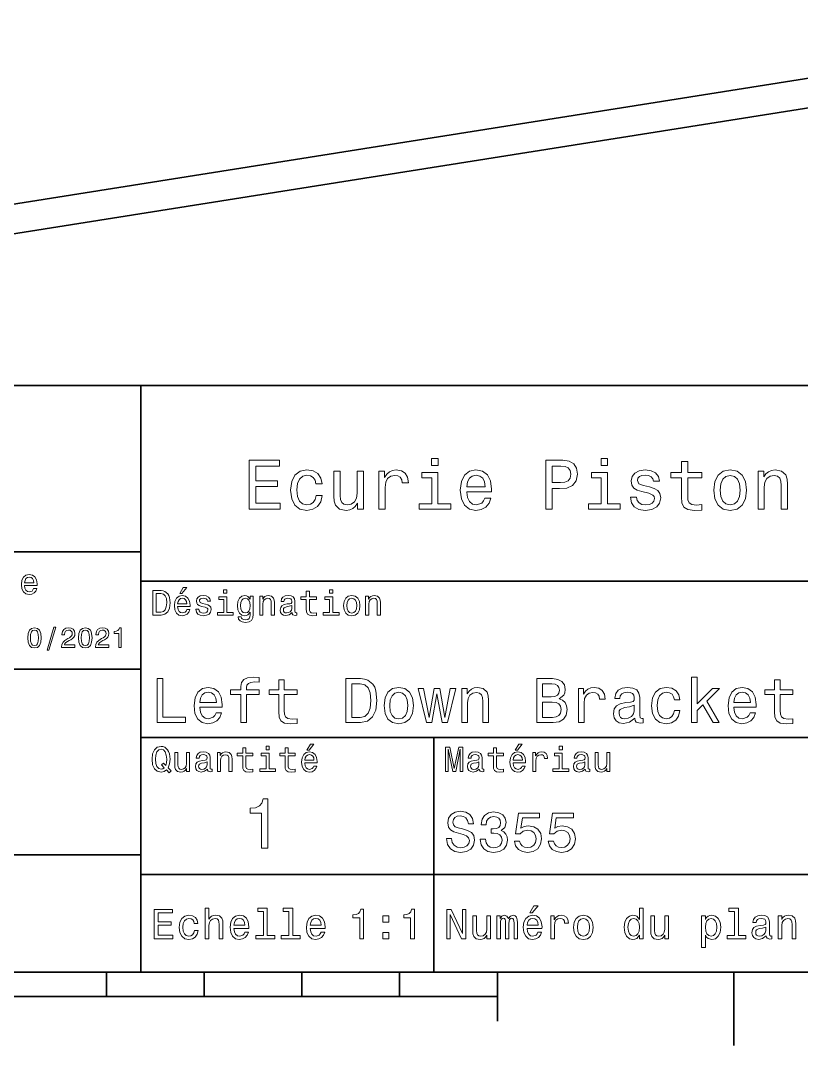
# Model space of a CAD drawing. Extents: x 0 to 297, y 0 to 210.
# Drawn here: x 149.7 to 229.6, y 2.5 to 107.4 of the extents above; entities that cross this region are included whole.
import ezdxf

# ---------------------------------------------------------------- set-up
doc = ezdxf.new("R2010")
doc.units = 0

msp = doc.modelspace()

# ---------------------------------------------------------------- linework, layer by layer
at = {"color": 7, "lineweight": 35}
for p, q in [((267.506226, 107.355064), (137.491104, 86.762688)), ((267.975525, 104.391998), (137.960403, 83.799622)), ((97, 70), (287, 70)), ((162, 10), (162, 70)), ((97, 53), (162, 53)), ((162, 50), (287, 50)), ((97, 41), (162, 41)), ((162, 34), (287, 34)), ((97, 22), (162, 22)), ((162, 20), (287, 20)), ((10, 10), (287, 10)), ((97, 10), (287, 10)), ((98.5, 7.5), (198.5, 7.5))]:
    msp.add_line(p, q, dxfattribs=at)
at = {"color": 7, "lineweight": 35, "ltscale": 0.35}
msp.add_line((192, 20), (192, 34), dxfattribs=at)
at = {"color": 7, "lineweight": 35, "ltscale": 0.25}
msp.add_line((192, 10), (192, 20), dxfattribs=at)
at = {"color": 7, "lineweight": 35, "ltscale": 0.0625}
for p, q in [((158.5, 10), (158.5, 7.5)), ((168.5, 10), (168.5, 7.5)), ((178.5, 10), (178.5, 7.5)), ((188.5, 10), (188.5, 7.5))]:
    msp.add_line(p, q, dxfattribs=at)
at = {"color": 7, "lineweight": 35, "ltscale": 0.125}
msp.add_line((198.5, 10), (198.5, 5), dxfattribs=at)
at = {"color": 7, "lineweight": 35, "ltscale": 0.1875}
msp.add_line((222.699997, 10), (222.699997, 2.5), dxfattribs=at)
at = {"color": 7, "lineweight": 13}
for points in [[(173.109512, 57.381123), (176.279541, 57.381123), (176.279541, 57.986309), (173.772339, 57.986309), (173.772339, 59.679394), (176.005768, 59.679394), (176.005768, 60.277374), (173.772339, 60.277374), (173.772339, 61.775936), (176.221893, 61.775936), (176.221893, 62.381123), (173.109512, 62.381123)], [(192.439484, 62.554031), (191.769455, 62.554031), (191.769455, 61.833572), (192.439484, 61.833572)], [(203.462524, 57.381123), (204.125351, 57.381123), (204.125351, 59.492073), (204.860229, 59.492073), (205.602295, 59.528095), (206.193085, 59.780258), (206.574921, 60.270172), (206.704605, 60.940201), (206.603745, 61.559795), (206.315552, 62.013687), (205.840057, 62.287464), (205.191635, 62.381123), (203.462524, 62.381123)], [(209.788177, 62.554031), (209.118149, 62.554031), (209.118149, 61.833572), (209.788177, 61.833572)], [(217.353027, 60.579971), (217.353027, 58.64193), (217.396255, 58.015129), (217.597992, 57.582851), (218.001434, 57.330688), (218.685883, 57.244236), (219.43515, 57.280258), (219.43515, 57.827808), (218.887604, 57.78458), (218.390488, 57.842216), (218.123917, 58.022331), (218.008652, 58.324928), (217.98703, 58.75), (217.98703, 60.579971), (219.43515, 60.579971), (219.43515, 61.120316), (217.98703, 61.120316), (217.98703, 62.251438), (217.353027, 62.251438), (217.353027, 61.120316), (216.257935, 61.120316), (216.257935, 60.579971)], [(179.932281, 59.967579), (180.559082, 59.967579), (180.429398, 60.543945), (180.119598, 60.997837), (179.636887, 61.278816), (179.010086, 61.386887), (178.318436, 61.242794), (177.792511, 60.839336), (177.46109, 60.183716), (177.345825, 59.304752), (177.453888, 58.432995), (177.778091, 57.78458), (178.289627, 57.381123), (178.988464, 57.244236), (179.608063, 57.352303), (180.090775, 57.6549), (180.42218, 58.130402), (180.566284, 58.764408), (179.96109, 58.764408), (179.853027, 58.36095), (179.651291, 58.058357), (179.363113, 57.871037), (179.010086, 57.8134), (178.570602, 57.907059), (178.253601, 58.195244), (178.059082, 58.663544), (177.994232, 59.326366), (178.059082, 59.974781), (178.260803, 60.443081), (178.585007, 60.731266), (179.010086, 60.83213), (179.38472, 60.767288), (179.66571, 60.601585), (179.853027, 60.327808)], [(184.788177, 61.25), (184.154175, 61.25), (184.154175, 59.016571), (184.082123, 58.497837), (183.873199, 58.123196), (183.548996, 57.892651), (183.123917, 57.820602), (182.785294, 57.878242), (182.569168, 58.051151), (182.446686, 58.346542), (182.417862, 58.764408), (182.417862, 61.25), (181.783859, 61.25), (181.783859, 58.706772), (181.805481, 58.195244), (181.942368, 57.770172), (182.360229, 57.381123), (183.030258, 57.244236), (183.390488, 57.294666), (183.700287, 57.424351), (183.966858, 57.647694), (184.182999, 57.971901), (184.182999, 57.381123), (184.788177, 57.381123)], [(186.380402, 57.381123), (187.014404, 57.381123), (187.014404, 59.592937), (187.079254, 60.12608), (187.273773, 60.507923), (187.590775, 60.738472), (188.015854, 60.817722), (188.332855, 60.767288), (188.570602, 60.623199), (188.714691, 60.378242), (188.765121, 60.046829), (189.406342, 60.046829), (189.319885, 60.630402), (189.082123, 61.048271), (188.685883, 61.30043), (188.145538, 61.386887), (187.778091, 61.32925), (187.46109, 61.185158), (187.180115, 60.940201), (186.956772, 60.608788), (186.956772, 61.25), (186.380402, 61.25)], [(192.417862, 57.914265), (192.417862, 61.120316), (190.789627, 61.120316), (190.789627, 60.579971), (191.783859, 60.579971), (191.783859, 57.914265), (190.48703, 57.914265), (190.48703, 57.381123), (193.729111, 57.381123), (193.729111, 57.914265)], [(195.37175, 59.131844), (197.907776, 59.131844), (197.914978, 59.427231), (197.799713, 60.255764), (197.482712, 60.875359), (196.978378, 61.25), (196.30835, 61.386887), (195.65274, 61.242794), (195.148407, 60.839336), (194.824203, 60.183716), (194.708923, 59.319164), (194.817001, 58.432995), (195.141205, 57.78458), (195.638321, 57.381123), (196.286743, 57.244236), (196.848694, 57.337894), (197.309799, 57.582851), (197.648407, 57.971901), (197.842941, 58.490631), (197.216141, 58.490631), (197.086456, 58.20245), (196.899139, 57.986309), (196.365997, 57.8134), (195.955322, 57.892651), (195.645538, 58.14481), (195.443802, 58.555473), (195.37175, 59.110229)], [(195.37175, 59.664986), (195.451004, 60.162102), (195.645538, 60.529537), (195.940918, 60.75288), (196.329971, 60.83213), (196.711807, 60.75288), (197.007202, 60.529537), (197.187317, 60.162102), (197.252167, 59.664986)], [(205.01152, 61.76873), (205.443802, 61.725502), (205.760803, 61.588615), (205.94812, 61.336452), (206.01297, 60.940201), (205.940918, 60.522331), (205.746399, 60.270172), (205.414978, 60.140488), (204.96109, 60.104465), (204.125351, 60.104465), (204.125351, 61.76873)], [(209.766571, 57.914265), (209.766571, 61.120316), (208.138321, 61.120316), (208.138321, 60.579971), (209.132568, 60.579971), (209.132568, 57.914265), (207.835724, 57.914265), (207.835724, 57.381123), (211.077805, 57.381123), (211.077805, 57.914265)], [(214.060516, 59.636166), (213.44812, 59.780258), (212.994232, 59.945965), (212.842941, 60.28458), (212.886169, 60.522331), (213.03746, 60.695244), (213.282425, 60.803314), (213.635437, 60.846542), (213.97406, 60.803314), (214.240631, 60.67363), (214.413544, 60.479107), (214.485596, 60.219738), (215.105194, 60.219738), (215.105194, 60.23415), (214.997116, 60.70245), (214.701721, 61.069885), (214.240631, 61.30043), (213.635437, 61.386887), (213.023056, 61.30043), (212.57637, 61.062679), (212.29538, 60.709652), (212.208939, 60.262966), (212.273773, 59.830688), (212.475494, 59.528095), (212.806915, 59.311958), (213.289627, 59.16066), (213.995682, 58.987751), (214.427948, 58.807636), (214.543228, 58.663544), (214.586456, 58.447407), (214.521606, 58.180836), (214.348694, 57.979107), (214.067719, 57.849422), (213.693085, 57.806194), (213.296829, 57.849422), (213.008636, 58.000721), (212.814117, 58.245674), (212.734863, 58.584293), (212.122482, 58.584293), (212.223343, 58.007923), (212.518738, 57.590057), (212.98703, 57.337894), (213.635437, 57.244236), (214.312683, 57.337894), (214.809799, 57.590057), (215.112396, 57.993515), (215.220459, 58.519451), (215.141205, 58.973343), (214.917862, 59.283138), (214.55043, 59.484871)], [(220.65274, 59.311958), (220.768005, 58.432995), (221.099426, 57.78458), (221.625366, 57.381123), (222.331421, 57.244236), (223.030258, 57.381123), (223.556198, 57.777374), (223.887604, 58.425793), (224.010086, 59.311958), (223.887604, 60.190922), (223.556198, 60.846542), (223.030258, 61.242794), (222.331421, 61.386887), (221.625366, 61.242794), (221.099426, 60.839336), (220.768005, 60.190922)], [(221.301147, 59.319164), (221.365997, 59.967579), (221.567719, 60.435879), (221.891937, 60.72406), (222.331421, 60.824928), (222.763687, 60.72406), (223.087891, 60.443081), (223.289627, 59.967579), (223.361679, 59.319164), (223.289627, 58.663544), (223.087891, 58.188038), (222.763687, 57.899853), (222.331421, 57.806194), (221.891937, 57.899853), (221.567719, 58.188038), (221.365997, 58.663544)], [(225.177246, 57.381123), (225.811249, 57.381123), (225.811249, 59.614552), (225.876083, 60.12608), (226.085022, 60.500717), (226.409225, 60.731266), (226.841507, 60.817722), (227.187317, 60.745674), (227.403458, 60.551151), (227.511536, 60.226944), (227.547546, 59.794666), (227.547546, 57.381123), (228.181564, 57.381123), (228.181564, 59.924351), (228.15274, 60.435879), (228.023056, 60.86095), (227.597992, 61.25), (226.935165, 61.386887), (226.567719, 61.336452), (226.257935, 61.199566), (225.991364, 60.969017), (225.782425, 60.659222), (225.782425, 61.25), (225.177246, 61.25)], [(150.121765, 49.565922), (151.389771, 49.565922), (151.393372, 49.713619), (151.335739, 50.127884), (151.177231, 50.437683), (150.925079, 50.625), (150.590057, 50.693443), (150.262253, 50.621399), (150.010086, 50.41967), (149.847977, 50.091862), (149.790344, 49.659584), (149.844376, 49.216499), (150.006485, 48.892292), (150.255051, 48.690563), (150.579254, 48.62212), (150.860229, 48.668949), (151.090775, 48.791428), (151.260086, 48.98595), (151.357346, 49.245319), (151.043945, 49.245319), (150.979111, 49.101227), (150.885452, 48.993156), (150.618881, 48.9067), (150.413544, 48.946327), (150.258652, 49.072407), (150.157776, 49.27774), (150.121765, 49.555115)], [(150.121765, 49.832493), (150.161377, 50.081055), (150.258652, 50.264771), (150.406342, 50.376442), (150.600861, 50.416069), (150.791794, 50.376442), (150.939484, 50.264771), (151.029541, 50.081055), (151.061966, 49.832493)], [(166.004318, 48.728386), (166.216858, 48.728386), (166.717575, 49.340778), (166.364548, 49.340778)], [(164.080688, 49.030979), (163.248566, 49.030979), (163.248566, 46.530979), (164.080688, 46.530979), (164.473343, 46.610229), (164.765137, 46.851585), (164.945251, 47.244236), (165.010086, 47.780979), (164.952454, 48.328529), (164.880402, 48.544666), (164.779541, 48.717579), (164.487747, 48.951729), (164.296829, 49.009365)], [(164.055481, 48.731987), (164.329254, 48.677952), (164.516571, 48.512245), (164.628235, 48.216858), (164.664261, 47.780979), (164.624634, 47.359509), (164.51297, 47.064121), (164.322052, 46.887608), (164.055481, 46.829971), (163.583572, 46.829971), (163.583572, 48.731987)], [(165.784576, 47.406338), (167.052597, 47.406338), (167.056198, 47.554035), (166.998566, 47.9683), (166.840057, 48.278099), (166.587891, 48.465416), (166.252884, 48.533859), (165.925079, 48.461815), (165.672913, 48.260086), (165.510803, 47.932278), (165.453171, 47.5), (165.507202, 47.056915), (165.669312, 46.732708), (165.917862, 46.530979), (166.242081, 46.462536), (166.523056, 46.509365), (166.753601, 46.631844), (166.922913, 46.826366), (167.020172, 47.085735), (166.706772, 47.085735), (166.641937, 46.941643), (166.548264, 46.833572), (166.281708, 46.747116), (166.07637, 46.786743), (165.921463, 46.912823), (165.820602, 47.118156), (165.784576, 47.395531)], [(165.784576, 47.672909), (165.824203, 47.921471), (165.921463, 48.105186), (166.069168, 48.216858), (166.263687, 48.256485), (166.454605, 48.216858), (166.60231, 48.105186), (166.692368, 47.921471), (166.724777, 47.672909)], [(168.623199, 47.658501), (168.317001, 47.730545), (168.090057, 47.8134), (168.014404, 47.982708), (168.036026, 48.101585), (168.111664, 48.188038), (168.234146, 48.242073), (168.41066, 48.263687), (168.579971, 48.242073), (168.713257, 48.177231), (168.799713, 48.079971), (168.835739, 47.950287), (169.145538, 47.950287), (169.145538, 47.957493), (169.091492, 48.191643), (168.943802, 48.375359), (168.713257, 48.490635), (168.41066, 48.533859), (168.104462, 48.490635), (167.881119, 48.371758), (167.740631, 48.195244), (167.697403, 47.971901), (167.729828, 47.755764), (167.830688, 47.604465), (167.996399, 47.496399), (168.237747, 47.42075), (168.590775, 47.334293), (168.806915, 47.244236), (168.864548, 47.172188), (168.886169, 47.064121), (168.853745, 46.930836), (168.767288, 46.829971), (168.626801, 46.765129), (168.439484, 46.743515), (168.241348, 46.765129), (168.09726, 46.840778), (168, 46.963257), (167.960373, 47.132565), (167.654175, 47.132565), (167.704605, 46.844379), (167.85231, 46.635445), (168.086456, 46.509365), (168.41066, 46.462536), (168.749283, 46.509365), (168.997833, 46.635445), (169.149139, 46.837173), (169.203171, 47.100143), (169.163544, 47.327087), (169.05188, 47.481987), (168.868149, 47.582851)], [(170.8134, 46.79755), (170.8134, 48.400574), (169.999283, 48.400574), (169.999283, 48.130402), (170.496399, 48.130402), (170.496399, 46.79755), (169.847977, 46.79755), (169.847977, 46.530979), (171.469025, 46.530979), (171.469025, 46.79755)], [(170.824203, 49.117435), (170.489197, 49.117435), (170.489197, 48.757202), (170.824203, 48.757202)], [(173.518738, 46.617435), (173.518738, 48.465416), (173.216141, 48.465416), (173.216141, 48.152016), (172.967575, 48.4366), (172.816284, 48.508644), (172.646973, 48.533859), (172.340775, 48.461815), (172.103027, 48.260086), (171.94812, 47.935879), (171.894089, 47.5), (171.94812, 47.060516), (172.103027, 46.736309), (172.340775, 46.530979), (172.646973, 46.462536), (172.819885, 46.487751), (172.963974, 46.552593), (173.216141, 46.826366), (173.216141, 46.552593), (173.187317, 46.336456), (173.108063, 46.181557), (172.956772, 46.091499), (172.729828, 46.059078), (172.531708, 46.080692), (172.391205, 46.134727), (172.30835, 46.228386), (172.283142, 46.354465), (171.976944, 46.354465), (171.976944, 46.340057), (172.023773, 46.109509), (172.167862, 45.9366), (172.398407, 45.824928), (172.711823, 45.785301), (173.086456, 45.839336), (173.335022, 45.990635), (173.47551, 46.253601)], [(172.221909, 47.5), (172.254318, 47.820606), (172.351593, 48.058357), (172.502884, 48.198845), (172.704605, 48.249279), (172.917145, 48.198845), (173.075653, 48.058357), (173.172913, 47.820606), (173.208939, 47.5), (173.172913, 47.172188), (173.075653, 46.938038), (172.917145, 46.793949), (172.704605, 46.747116), (172.502884, 46.793949), (172.351593, 46.938038), (172.254318, 47.175793)], [(174.181549, 46.530979), (174.498566, 46.530979), (174.498566, 47.647694), (174.530975, 47.903458), (174.635452, 48.090778), (174.797546, 48.206051), (175.013687, 48.249279), (175.1866, 48.213257), (175.294662, 48.115993), (175.348709, 47.953888), (175.366714, 47.737751), (175.366714, 46.530979), (175.683716, 46.530979), (175.683716, 47.802593), (175.669312, 48.058357), (175.604462, 48.270893), (175.391937, 48.465416), (175.060516, 48.533859), (174.876801, 48.508644), (174.721909, 48.440201), (174.588623, 48.324928), (174.484146, 48.170029), (174.484146, 48.465416), (174.181549, 48.465416)], [(177.499283, 46.783142), (177.499283, 46.772335), (177.517288, 46.649857), (177.57132, 46.5634), (177.798264, 46.494957), (177.974777, 46.523773), (177.974777, 46.76873), (177.899139, 46.757923), (177.798264, 46.804756), (177.780258, 46.948845), (177.780258, 47.950287), (177.73703, 48.206051), (177.610947, 48.386166), (177.391205, 48.494236), (177.081406, 48.533859), (176.778824, 48.490635), (176.555481, 48.368156), (176.414978, 48.177231), (176.368149, 47.925072), (176.368149, 47.903458), (176.65274, 47.903458), (176.677948, 48.054756), (176.757202, 48.162823), (176.886887, 48.227665), (177.070602, 48.25288), (177.247116, 48.234871), (177.373199, 48.180836), (177.448853, 48.087173), (177.47406, 47.957493), (177.459656, 47.806194), (177.402023, 47.730545), (177.257919, 47.694523), (176.987747, 47.665707), (176.677948, 47.600864), (176.458206, 47.485592), (176.328537, 47.305473), (176.28891, 47.038906), (176.324921, 46.801151), (176.4366, 46.624638), (176.616714, 46.512966), (176.86528, 46.473343), (177.200287, 46.548992)], [(178.943802, 48.130402), (178.943802, 47.161381), (178.965424, 46.84798), (179.066284, 46.631844), (179.268005, 46.505764), (179.610229, 46.462536), (179.984863, 46.480545), (179.984863, 46.754322), (179.71109, 46.732708), (179.46254, 46.761528), (179.329254, 46.851585), (179.271606, 47.00288), (179.260803, 47.215416), (179.260803, 48.130402), (179.984863, 48.130402), (179.984863, 48.400574), (179.260803, 48.400574), (179.260803, 48.966137), (178.943802, 48.966137), (178.943802, 48.400574), (178.396255, 48.400574), (178.396255, 48.130402)], [(181.656342, 46.79755), (181.656342, 48.400574), (180.842224, 48.400574), (180.842224, 48.130402), (181.33934, 48.130402), (181.33934, 46.79755), (180.690918, 46.79755), (180.690918, 46.530979), (182.311966, 46.530979), (182.311966, 46.79755)], [(181.667145, 49.117435), (181.332138, 49.117435), (181.332138, 48.757202), (181.667145, 48.757202)], [(182.762253, 47.496399), (182.819885, 47.056915), (182.985596, 46.732708), (183.248566, 46.530979), (183.601593, 46.462536), (183.951004, 46.530979), (184.213974, 46.729107), (184.379684, 47.053314), (184.440918, 47.496399), (184.379684, 47.935879), (184.213974, 48.263687), (183.951004, 48.461815), (183.601593, 48.533859), (183.248566, 48.461815), (182.985596, 48.260086), (182.819885, 47.935879)], [(183.086456, 47.5), (183.118881, 47.824207), (183.219742, 48.058357), (183.381851, 48.20245), (183.601593, 48.25288), (183.817719, 48.20245), (183.979828, 48.061958), (184.080688, 47.824207), (184.116714, 47.5), (184.080688, 47.172188), (183.979828, 46.934437), (183.817719, 46.790344), (183.601593, 46.743515), (183.381851, 46.790344), (183.219742, 46.934437), (183.118881, 47.172188)], [(185.024506, 46.530979), (185.341492, 46.530979), (185.341492, 47.647694), (185.373917, 47.903458), (185.478394, 48.090778), (185.640488, 48.206051), (185.856628, 48.249279), (186.029541, 48.213257), (186.137604, 48.115993), (186.19165, 47.953888), (186.209656, 47.737751), (186.209656, 46.530979), (186.526657, 46.530979), (186.526657, 47.802593), (186.512253, 48.058357), (186.447403, 48.270893), (186.234879, 48.465416), (185.903458, 48.533859), (185.719742, 48.508644), (185.56485, 48.440201), (185.431564, 48.324928), (185.327087, 48.170029), (185.327087, 48.465416), (185.024506, 48.465416)], [(177.463257, 47.208214), (177.420029, 47.020893), (177.304749, 46.876801), (177.131851, 46.783142), (176.919312, 46.750721), (176.782425, 46.76873), (176.68515, 46.826366), (176.623917, 46.927231), (176.605911, 47.067722), (176.620316, 47.193802), (176.677948, 47.283859), (176.908508, 47.384727), (177.200287, 47.427952), (177.463257, 47.514408)], [(150.438049, 44.201729), (150.481277, 43.749279), (150.616714, 43.426514), (150.832855, 43.230549), (151.132568, 43.167149), (151.429398, 43.230549), (151.645538, 43.426514), (151.778107, 43.749279), (151.824219, 44.201729), (151.778107, 44.651299), (151.723343, 44.829971), (151.645538, 44.976948), (151.429398, 45.172913), (151.132568, 45.239193), (150.832855, 45.172913), (150.616714, 44.974064), (150.481277, 44.651299)], [(152.417877, 42.956772), (152.616714, 42.956772), (153.314133, 45.279541), (153.112396, 45.279541)], [(153.899139, 43.224785), (155.273773, 43.224785), (155.273773, 43.472622), (154.187317, 43.472622), (154.247849, 43.60807), (154.351593, 43.720463), (154.671478, 43.925072), (154.841507, 44.011528), (155.031708, 44.135448), (155.167145, 44.279541), (155.244965, 44.44957), (155.273773, 44.642651), (155.224792, 44.884727), (155.08934, 45.074928), (154.881851, 45.195965), (154.613831, 45.239193), (154.337173, 45.190201), (154.126801, 45.054756), (153.991364, 44.838619), (153.945251, 44.553314), (153.945251, 44.51297), (154.207504, 44.51297), (154.207504, 44.536022), (154.233429, 44.731991), (154.311249, 44.876083), (154.435165, 44.9683), (154.599426, 45), (154.766571, 44.971184), (154.890488, 44.899136), (154.971191, 44.786743), (155, 44.645535), (154.979828, 44.51297), (154.925079, 44.400578), (154.832855, 44.302593), (154.706055, 44.216141), (154.536026, 44.12392), (154.253601, 43.945248), (154.054764, 43.755043), (153.9366, 43.524498), (153.899139, 43.233429)], [(155.642654, 44.201729), (155.685883, 43.749279), (155.821335, 43.426514), (156.037476, 43.230549), (156.337173, 43.167149), (156.634003, 43.230549), (156.850143, 43.426514), (156.982712, 43.749279), (157.028824, 44.201729), (156.982712, 44.651299), (156.927963, 44.829971), (156.850143, 44.976948), (156.634003, 45.172913), (156.337173, 45.239193), (156.037476, 45.172913), (155.821335, 44.974064), (155.685883, 44.651299)], [(157.368881, 43.224785), (158.743515, 43.224785), (158.743515, 43.472622), (157.657059, 43.472622), (157.71759, 43.60807), (157.821335, 43.720463), (158.14122, 43.925072), (158.311249, 44.011528), (158.50145, 44.135448), (158.636887, 44.279541), (158.714706, 44.44957), (158.743515, 44.642651), (158.694534, 44.884727), (158.559082, 45.074928), (158.351593, 45.195965), (158.083572, 45.239193), (157.806915, 45.190201), (157.596542, 45.054756), (157.461105, 44.838619), (157.414993, 44.553314), (157.414993, 44.51297), (157.677231, 44.51297), (157.677231, 44.536022), (157.703171, 44.731991), (157.780991, 44.876083), (157.904907, 44.9683), (158.069168, 45), (158.236313, 44.971184), (158.360229, 44.899136), (158.440918, 44.786743), (158.469742, 44.645535), (158.44957, 44.51297), (158.394821, 44.400578), (158.302597, 44.302593), (158.175797, 44.216141), (158.005768, 44.12392), (157.723343, 43.945248), (157.524506, 43.755043), (157.406342, 43.524498), (157.368881, 43.233429)], [(159.755051, 43.224785), (160.017288, 43.224785), (160.017288, 45.239193), (159.821335, 45.239193), (159.769455, 45.0634), (159.66571, 44.945248), (159.507202, 44.876083), (159.288193, 44.853027), (159.288193, 44.648415), (159.755051, 44.648415)], [(150.714706, 44.201729), (150.737762, 44.550434), (150.809799, 44.801155), (150.939484, 44.948128), (151.132568, 45), (151.322769, 44.948128), (151.452454, 44.801155), (151.524506, 44.550434), (151.547562, 44.201729), (151.524506, 43.850143), (151.452454, 43.599426), (151.322769, 43.45245), (151.132568, 43.403458), (150.939484, 43.45245), (150.809799, 43.599426), (150.737762, 43.850143)], [(155.919312, 44.201729), (155.942368, 44.550434), (156.01442, 44.801155), (156.144104, 44.948128), (156.337173, 45), (156.527374, 44.948128), (156.657059, 44.801155), (156.729111, 44.550434), (156.752167, 44.201729), (156.729111, 43.850143), (156.657059, 43.599426), (156.527374, 43.45245), (156.337173, 43.403458), (156.144104, 43.45245), (156.01442, 43.599426), (155.942368, 43.850143)], [(163.68013, 35.530258), (166.572052, 35.530258), (166.572052, 36.074928), (164.276672, 36.074928), (164.276672, 40.030258), (163.68013, 40.030258)], [(172.252167, 38.409222), (172.252167, 35.530258), (172.822769, 35.530258), (172.822769, 38.409222), (174.119598, 38.409222), (174.119598, 38.895531), (172.822769, 38.895531), (172.822769, 39.109509), (172.868164, 39.368874), (173.017303, 39.543945), (173.270187, 39.647694), (173.633301, 39.6866), (174.119598, 39.66066), (174.119598, 40.153458), (173.503616, 40.185879), (172.945969, 40.127522), (172.556931, 39.95245), (172.323502, 39.647694), (172.252167, 39.213257), (172.252167, 38.895531), (171.208221, 38.895531), (171.208221, 38.409222)], [(176.1297, 38.409222), (176.1297, 36.664986), (176.168594, 36.100864), (176.350159, 35.711815), (176.713272, 35.484871), (177.329254, 35.407059), (178.003616, 35.43948), (178.003616, 35.932274), (177.510818, 35.893372), (177.063416, 35.945244), (176.823502, 36.107349), (176.719757, 36.379681), (176.700302, 36.762245), (176.700302, 38.409222), (178.003616, 38.409222), (178.003616, 38.895531), (176.700302, 38.895531), (176.700302, 39.913544), (176.1297, 39.913544), (176.1297, 38.895531), (175.144104, 38.895531), (175.144104, 38.409222)], [(184.507217, 40.030258), (183.009369, 40.030258), (183.009369, 35.530258), (184.507217, 35.530258), (185.213989, 35.672909), (185.739197, 36.107349), (186.063416, 36.814121), (186.18013, 37.780258), (186.076385, 38.76585), (185.946701, 39.1549), (185.765137, 39.466137), (185.239929, 39.887608), (184.896271, 39.991352)], [(204.841507, 37.961815), (205.295395, 38.337894), (205.412109, 38.590778), (205.451019, 38.902016), (205.36673, 39.388329), (205.113846, 39.738472), (204.705338, 39.95245), (204.134735, 40.030258), (202.533142, 40.030258), (202.533142, 35.530258), (204.22551, 35.530258), (204.828537, 35.621037), (205.27594, 35.886887), (205.554764, 36.308357), (205.652023, 36.87896), (205.593658, 37.261528), (205.438049, 37.57925), (205.185165, 37.812679)], [(218.380402, 35.530258), (218.951019, 35.530258), (218.951019, 36.755764), (219.547546, 37.332851), (220.572052, 35.530258), (221.213989, 35.530258), (219.9366, 37.728386), (221.246399, 39.012245), (220.526657, 39.012245), (218.951019, 37.443081), (218.951019, 40.185879), (218.380402, 40.185879)], [(226.874649, 38.409222), (226.874649, 36.664986), (226.913544, 36.100864), (227.095108, 35.711815), (227.458221, 35.484871), (228.074219, 35.407059), (228.748566, 35.43948), (228.748566, 35.932274), (228.255768, 35.893372), (227.808365, 35.945244), (227.568451, 36.107349), (227.464691, 36.379681), (227.445251, 36.762245), (227.445251, 38.409222), (228.748566, 38.409222), (228.748566, 38.895531), (227.445251, 38.895531), (227.445251, 39.913544), (226.874649, 39.913544), (226.874649, 38.895531), (225.889053, 38.895531), (225.889053, 38.409222)], [(168.056931, 37.105907), (170.33934, 37.105907), (170.345825, 37.371758), (170.242081, 38.117435), (169.956787, 38.675072), (169.502884, 39.012245), (168.899872, 39.135445), (168.309814, 39.005764), (167.855911, 38.642651), (167.564133, 38.052593), (167.460388, 37.274494), (167.557648, 36.476944), (167.849426, 35.893372), (168.296844, 35.530258), (168.880417, 35.407059), (169.386169, 35.491352), (169.801163, 35.711815), (170.105911, 36.061958), (170.280991, 36.528816), (169.716873, 36.528816), (169.600159, 36.269451), (169.431564, 36.074928), (168.951736, 35.919308), (168.582138, 35.990631), (168.303329, 36.217579), (168.121765, 36.587173), (168.056931, 37.086452)], [(184.461823, 39.492073), (184.95462, 39.394814), (185.291794, 39.096542), (185.492798, 38.564842), (185.557648, 37.780258), (185.486328, 37.021614), (185.285309, 36.489914), (184.94165, 36.172188), (184.461823, 36.068443), (183.612396, 36.068443), (183.612396, 39.492073)], [(186.906342, 37.268009), (187.010101, 36.476944), (187.308365, 35.893372), (187.781708, 35.530258), (188.41716, 35.407059), (189.046112, 35.530258), (189.51947, 35.886887), (189.817734, 36.470459), (189.927963, 37.268009), (189.817734, 38.059078), (189.51947, 38.649136), (189.046112, 39.005764), (188.41716, 39.135445), (187.781708, 39.005764), (187.308365, 38.642651), (187.010101, 38.059078)], [(191.80188, 35.530258), (192.320618, 38.48703), (192.83934, 35.530258), (193.384018, 35.530258), (194.239929, 39.012245), (193.688766, 39.012245), (193.111679, 36.055473), (192.599426, 39.012245), (192.035309, 39.012245), (191.523071, 36.055473), (190.945969, 39.012245), (190.401306, 39.012245), (191.257217, 35.530258)], [(194.881851, 35.530258), (195.452454, 35.530258), (195.452454, 37.540344), (195.510818, 38.000721), (195.698853, 38.337894), (195.990646, 38.545387), (196.3797, 38.623199), (196.690933, 38.558357), (196.885452, 38.383286), (196.982712, 38.091499), (197.015137, 37.70245), (197.015137, 35.530258), (197.585739, 35.530258), (197.585739, 37.819164), (197.559814, 38.279537), (197.443085, 38.662102), (197.060532, 39.012245), (196.463989, 39.135445), (196.133301, 39.090057), (195.854477, 38.966858), (195.614563, 38.759365), (195.426514, 38.480545), (195.426514, 39.012245), (194.881851, 39.012245)], [(204.011536, 38.162823), (203.1297, 38.162823), (203.1297, 39.492073), (204.063416, 39.492073), (204.413544, 39.453171), (204.659943, 39.336452), (204.809082, 39.135445), (204.860962, 38.837173), (204.802597, 38.538902), (204.646973, 38.331409), (204.381134, 38.201729)], [(206.806198, 35.530258), (207.376801, 35.530258), (207.376801, 37.520893), (207.435165, 38.000721), (207.610229, 38.344379), (207.895538, 38.551872), (208.278107, 38.623199), (208.563416, 38.577808), (208.77739, 38.448124), (208.907074, 38.227665), (208.952454, 37.929394), (209.529541, 37.929394), (209.451736, 38.454609), (209.237762, 38.830692), (208.881134, 39.057636), (208.394821, 39.135445), (208.064133, 39.083572), (207.778824, 38.953888), (207.52594, 38.733429), (207.324936, 38.435158), (207.324936, 39.012245), (206.806198, 39.012245)], [(212.564133, 35.98415), (212.564133, 35.964695), (212.596542, 35.744236), (212.693817, 35.588615), (213.10231, 35.465416), (213.420044, 35.517288), (213.420044, 35.958214), (213.283875, 35.938759), (213.10231, 36.023052), (213.069885, 36.282421), (213.069885, 38.085014), (212.992081, 38.545387), (212.765137, 38.869595), (212.369598, 39.064121), (211.811966, 39.135445), (211.267303, 39.057636), (210.86528, 38.837173), (210.612396, 38.493515), (210.528107, 38.039623), (210.528107, 38.000721), (211.040344, 38.000721), (211.085739, 38.273052), (211.228394, 38.467579), (211.461823, 38.584293), (211.792511, 38.629681), (212.110229, 38.59726), (212.337189, 38.5), (212.473358, 38.331409), (212.518738, 38.09798), (212.492798, 37.825645), (212.389053, 37.68948), (212.129684, 37.624638), (211.643372, 37.572765), (211.085739, 37.456051), (210.690216, 37.248558), (210.456787, 36.924351), (210.385452, 36.444523), (210.450287, 36.016571), (210.651306, 35.698845), (210.97551, 35.497837), (211.422913, 35.426514), (212.02594, 35.562679)], [(216.61673, 37.858067), (217.180847, 37.858067), (217.064117, 38.376801), (216.785309, 38.785301), (216.350861, 39.038185), (215.786743, 39.135445), (215.164276, 39.005764), (214.690933, 38.642651), (214.392654, 38.052593), (214.28891, 37.261528), (214.386169, 36.476944), (214.677963, 35.893372), (215.138336, 35.530258), (215.767303, 35.407059), (216.324936, 35.504322), (216.759369, 35.776657), (217.057648, 36.204609), (217.187317, 36.775215), (216.642654, 36.775215), (216.545395, 36.412102), (216.363831, 36.139767), (216.104477, 35.97118), (215.786743, 35.919308), (215.39122, 36.003601), (215.105911, 36.262966), (214.930847, 36.684437), (214.872482, 37.280979), (214.930847, 37.864552), (215.112396, 38.286022), (215.404175, 38.545387), (215.786743, 38.636166), (216.123932, 38.577808), (216.376801, 38.428673), (216.545395, 38.182274)], [(222.705338, 37.105907), (224.987762, 37.105907), (224.994232, 37.371758), (224.890503, 38.117435), (224.605194, 38.675072), (224.151306, 39.012245), (223.548279, 39.135445), (222.958221, 39.005764), (222.504333, 38.642651), (222.21254, 38.052593), (222.108795, 37.274494), (222.206055, 36.476944), (222.497849, 35.893372), (222.945251, 35.530258), (223.528824, 35.407059), (224.034592, 35.491352), (224.44957, 35.711815), (224.754333, 36.061958), (224.929398, 36.528816), (224.36528, 36.528816), (224.248566, 36.269451), (224.079971, 36.074928), (223.600143, 35.919308), (223.23056, 35.990631), (222.951736, 36.217579), (222.770172, 36.587173), (222.705338, 37.086452)], [(168.056931, 37.585735), (168.12825, 38.033138), (168.303329, 38.363831), (168.569168, 38.564842), (168.919312, 38.636166), (169.26297, 38.564842), (169.528824, 38.363831), (169.690933, 38.033138), (169.749283, 37.585735)], [(187.489929, 37.274494), (187.548279, 37.858067), (187.729843, 38.279537), (188.021622, 38.538902), (188.41716, 38.629681), (188.806213, 38.538902), (189.097992, 38.286022), (189.279541, 37.858067), (189.344391, 37.274494), (189.279541, 36.684437), (189.097992, 36.256481), (188.806213, 35.997116), (188.41716, 35.912823), (188.021622, 35.997116), (187.729843, 36.256481), (187.548279, 36.684437)], [(222.705338, 37.585735), (222.776657, 38.033138), (222.951736, 38.363831), (223.21759, 38.564842), (223.567719, 38.636166), (223.911392, 38.564842), (224.177246, 38.363831), (224.33934, 38.033138), (224.397705, 37.585735)], [(204.15419, 36.068443), (203.1297, 36.068443), (203.1297, 37.618156), (204.095825, 37.618156), (204.504333, 37.572765), (204.796112, 37.4366), (204.971191, 37.203171), (205.029541, 36.865993), (204.971191, 36.509365), (204.809082, 36.262966), (204.536743, 36.113831)], [(212.499283, 36.749279), (212.421478, 36.412102), (212.213989, 36.152737), (211.90274, 35.98415), (211.520172, 35.925793), (211.273773, 35.958214), (211.098709, 36.061958), (210.98848, 36.243515), (210.956055, 36.496395), (210.981995, 36.723343), (211.085739, 36.885445), (211.500732, 37.067001), (212.02594, 37.14481), (212.499283, 37.30043)], [(164.642654, 30.685879), (164.916428, 30.401297), (165.107346, 30.592218), (164.811966, 30.894812), (164.963257, 31.305475), (165.010086, 31.780979), (164.941635, 32.339336), (164.862396, 32.56628), (164.757919, 32.753601), (164.46254, 33.009365), (164.282425, 33.074207), (164.08429, 33.099422), (163.702454, 33.009365), (163.41066, 32.757202), (163.223343, 32.342937), (163.158508, 31.780979), (163.223343, 31.219019), (163.407059, 30.804754), (163.698853, 30.54899), (164.08429, 30.462536), (164.39769, 30.520172)], [(164.41571, 30.916426), (164.260803, 30.801151), (164.08429, 30.765129), (163.850143, 30.829971), (163.666428, 31.024494), (163.543945, 31.341497), (163.504318, 31.780979), (163.543945, 32.216858), (163.662827, 32.537464), (163.846542, 32.731987), (164.08429, 32.80043), (164.318451, 32.731987), (164.502167, 32.533859), (164.621033, 32.213257), (164.664261, 31.780979), (164.631851, 31.40634), (164.5634, 31.150576), (164.329254, 31.395533), (164.13472, 31.211815)], [(168.824921, 30.78314), (168.824921, 30.772333), (168.842941, 30.649855), (168.896973, 30.5634), (169.123917, 30.494957), (169.30043, 30.523775), (169.30043, 30.768732), (169.224777, 30.757925), (169.123917, 30.804754), (169.105911, 30.948847), (169.105911, 31.950287), (169.062683, 32.206051), (168.9366, 32.386166), (168.716858, 32.494236), (168.407059, 32.533859), (168.104462, 32.490635), (167.881119, 32.368156), (167.740631, 32.177231), (167.693802, 31.925072), (167.693802, 31.903458), (167.978394, 31.903458), (168.003601, 32.054756), (168.082855, 32.162823), (168.21254, 32.227665), (168.396255, 32.25288), (168.572769, 32.234871), (168.698853, 32.180836), (168.77449, 32.087173), (168.799713, 31.957493), (168.785309, 31.806194), (168.727661, 31.730547), (168.583572, 31.694523), (168.3134, 31.665705), (168.003601, 31.600864), (167.783859, 31.48559), (167.654175, 31.305475), (167.614548, 31.038904), (167.650574, 30.801151), (167.762253, 30.62464), (167.942368, 30.512968), (168.190918, 30.473343), (168.52594, 30.54899)], [(169.844376, 30.530979), (170.161377, 30.530979), (170.161377, 31.647694), (170.193802, 31.903458), (170.298279, 32.090778), (170.460373, 32.206051), (170.676514, 32.249279), (170.849426, 32.213257), (170.957489, 32.115993), (171.011536, 31.95389), (171.029541, 31.737751), (171.029541, 30.530979), (171.346542, 30.530979), (171.346542, 31.802593), (171.332138, 32.058357), (171.267288, 32.270893), (171.054749, 32.465416), (170.723343, 32.533859), (170.539627, 32.508644), (170.38472, 32.440201), (170.251434, 32.324928), (170.146973, 32.170029), (170.146973, 32.465416), (169.844376, 32.465416)], [(172.438034, 32.130402), (172.438034, 31.161383), (172.459656, 30.847982), (172.560516, 30.631844), (172.762253, 30.505762), (173.104462, 30.462536), (173.479111, 30.480547), (173.479111, 30.754322), (173.205338, 30.732708), (172.956772, 30.761526), (172.823486, 30.851583), (172.765854, 31.002882), (172.755035, 31.215418), (172.755035, 32.130402), (173.479111, 32.130402), (173.479111, 32.400574), (172.755035, 32.400574), (172.755035, 32.966137), (172.438034, 32.966137), (172.438034, 32.400574), (171.890488, 32.400574), (171.890488, 32.130402)], [(175.161377, 33.117435), (174.82637, 33.117435), (174.82637, 32.757202), (175.161377, 32.757202)], [(176.775223, 32.130402), (176.775223, 31.161383), (176.796829, 30.847982), (176.89769, 30.631844), (177.099426, 30.505762), (177.44165, 30.462536), (177.816284, 30.480547), (177.816284, 30.754322), (177.542511, 30.732708), (177.293945, 30.761526), (177.16066, 30.851583), (177.103027, 31.002882), (177.092224, 31.215418), (177.092224, 32.130402), (177.816284, 32.130402), (177.816284, 32.400574), (177.092224, 32.400574), (177.092224, 32.966137), (176.775223, 32.966137), (176.775223, 32.400574), (176.227661, 32.400574), (176.227661, 32.130402)], [(178.796112, 31.40634), (180.064117, 31.40634), (180.067719, 31.554033), (180.010086, 31.9683), (179.851593, 32.278099), (179.599426, 32.465416), (179.264404, 32.533859), (178.9366, 32.461815), (178.684433, 32.260086), (178.522339, 31.932276), (178.464691, 31.5), (178.518738, 31.056915), (178.680832, 30.732708), (178.929398, 30.530979), (179.253601, 30.462536), (179.534576, 30.509365), (179.765137, 30.631844), (179.934433, 30.826368), (180.031708, 31.085733), (179.718292, 31.085733), (179.653458, 30.941643), (179.559799, 30.833572), (179.293228, 30.747118), (179.087891, 30.786743), (178.932999, 30.912823), (178.832138, 31.118155), (178.796112, 31.395533)], [(179.015854, 32.728386), (179.228394, 32.728386), (179.729111, 33.340778), (179.376083, 33.340778)], [(193.183716, 30.530979), (193.46109, 30.530979), (193.46109, 32.80043), (193.929398, 30.530979), (194.239197, 30.530979), (194.703888, 32.80043), (194.703888, 30.530979), (194.984863, 30.530979), (194.984863, 33.030979), (194.545395, 33.030979), (194.08429, 30.826368), (193.626801, 33.030979), (193.183716, 33.030979)], [(196.656342, 30.78314), (196.656342, 30.772333), (196.674347, 30.649855), (196.728394, 30.5634), (196.955338, 30.494957), (197.131851, 30.523775), (197.131851, 30.768732), (197.056198, 30.757925), (196.955338, 30.804754), (196.937317, 30.948847), (196.937317, 31.950287), (196.894089, 32.206051), (196.768005, 32.386166), (196.548264, 32.494236), (196.23848, 32.533859), (195.935883, 32.490635), (195.71254, 32.368156), (195.572052, 32.177231), (195.525223, 31.925072), (195.525223, 31.903458), (195.809799, 31.903458), (195.835022, 32.054756), (195.914261, 32.162823), (196.043945, 32.227665), (196.227661, 32.25288), (196.404175, 32.234871), (196.530258, 32.180836), (196.605911, 32.087173), (196.631119, 31.957493), (196.616714, 31.806194), (196.559082, 31.730547), (196.414978, 31.694523), (196.144806, 31.665705), (195.835022, 31.600864), (195.61528, 31.48559), (195.485596, 31.305475), (195.445969, 31.038904), (195.481995, 30.801151), (195.593658, 30.62464), (195.773773, 30.512968), (196.022339, 30.473343), (196.357346, 30.54899)], [(198.100861, 32.130402), (198.100861, 31.161383), (198.122482, 30.847982), (198.223343, 30.631844), (198.425079, 30.505762), (198.767288, 30.462536), (199.141937, 30.480547), (199.141937, 30.754322), (198.868149, 30.732708), (198.619598, 30.761526), (198.486313, 30.851583), (198.42868, 31.002882), (198.417862, 31.215418), (198.417862, 32.130402), (199.141937, 32.130402), (199.141937, 32.400574), (198.417862, 32.400574), (198.417862, 32.966137), (198.100861, 32.966137), (198.100861, 32.400574), (197.553314, 32.400574), (197.553314, 32.130402)], [(200.121765, 31.40634), (201.389771, 31.40634), (201.393372, 31.554033), (201.335739, 31.9683), (201.177231, 32.278099), (200.925079, 32.465416), (200.590057, 32.533859), (200.262253, 32.461815), (200.010086, 32.260086), (199.847977, 31.932276), (199.790344, 31.5), (199.844376, 31.056915), (200.006485, 30.732708), (200.255051, 30.530979), (200.579254, 30.462536), (200.860229, 30.509365), (201.090775, 30.631844), (201.260086, 30.826368), (201.357346, 31.085733), (201.043945, 31.085733), (200.979111, 30.941643), (200.885452, 30.833572), (200.618881, 30.747118), (200.413544, 30.786743), (200.258652, 30.912823), (200.157776, 31.118155), (200.121765, 31.395533)], [(200.341492, 32.728386), (200.554031, 32.728386), (201.054749, 33.340778), (200.701736, 33.340778)], [(202.131851, 30.530979), (202.448853, 30.530979), (202.448853, 31.636887), (202.481262, 31.903458), (202.578537, 32.094379), (202.73703, 32.209652), (202.94957, 32.249279), (203.108063, 32.224064), (203.226944, 32.152016), (203.298996, 32.029537), (203.324203, 31.863832), (203.644806, 31.863832), (203.601593, 32.155621), (203.482712, 32.364552), (203.284576, 32.490635), (203.014404, 32.533859), (202.830688, 32.505043), (202.672195, 32.432995), (202.531708, 32.310516), (202.420029, 32.144814), (202.420029, 32.465416), (202.131851, 32.465416)], [(205.161377, 33.117435), (204.82637, 33.117435), (204.82637, 32.757202), (205.161377, 32.757202)], [(207.499283, 30.78314), (207.499283, 30.772333), (207.517288, 30.649855), (207.57132, 30.5634), (207.798264, 30.494957), (207.974777, 30.523775), (207.974777, 30.768732), (207.899139, 30.757925), (207.798264, 30.804754), (207.780258, 30.948847), (207.780258, 31.950287), (207.73703, 32.206051), (207.610947, 32.386166), (207.391205, 32.494236), (207.081406, 32.533859), (206.778824, 32.490635), (206.555481, 32.368156), (206.414978, 32.177231), (206.368149, 31.925072), (206.368149, 31.903458), (206.65274, 31.903458), (206.677948, 32.054756), (206.757202, 32.162823), (206.886887, 32.227665), (207.070602, 32.25288), (207.247116, 32.234871), (207.373199, 32.180836), (207.448853, 32.087173), (207.47406, 31.957493), (207.459656, 31.806194), (207.402023, 31.730547), (207.257919, 31.694523), (206.987747, 31.665705), (206.677948, 31.600864), (206.458206, 31.48559), (206.328537, 31.305475), (206.28891, 31.038904), (206.324921, 30.801151), (206.4366, 30.62464), (206.616714, 30.512968), (206.86528, 30.473343), (207.200287, 30.54899)], [(166.998566, 32.465416), (166.681549, 32.465416), (166.681549, 31.348703), (166.645538, 31.089336), (166.541061, 30.902016), (166.378967, 30.786743), (166.166428, 30.750719), (165.997116, 30.779539), (165.889053, 30.865993), (165.827805, 31.013687), (165.8134, 31.222622), (165.8134, 32.465416), (165.496399, 32.465416), (165.496399, 31.193804), (165.507202, 30.93804), (165.575653, 30.725504), (165.784576, 30.530979), (166.119598, 30.462536), (166.299713, 30.487751), (166.454605, 30.552593), (166.587891, 30.664265), (166.695969, 30.826368), (166.695969, 30.530979), (166.998566, 30.530979)], [(168.78891, 31.208212), (168.745682, 31.020893), (168.630402, 30.876801), (168.457489, 30.78314), (168.244965, 30.750719), (168.108063, 30.768732), (168.010803, 30.826368), (167.94957, 30.927233), (167.931549, 31.067722), (167.945969, 31.193804), (168.003601, 31.283861), (168.234146, 31.384726), (168.52594, 31.427954), (168.78891, 31.514408)], [(175.150574, 30.79755), (175.150574, 32.400574), (174.336456, 32.400574), (174.336456, 32.130402), (174.833572, 32.130402), (174.833572, 30.79755), (174.185165, 30.79755), (174.185165, 30.530979), (175.806198, 30.530979), (175.806198, 30.79755)], [(178.796112, 31.672911), (178.835739, 31.921469), (178.932999, 32.105186), (179.080688, 32.216858), (179.275208, 32.256485), (179.466141, 32.216858), (179.613831, 32.105186), (179.703888, 31.921469), (179.736313, 31.672911)], [(196.620316, 31.208212), (196.577087, 31.020893), (196.461823, 30.876801), (196.28891, 30.78314), (196.07637, 30.750719), (195.939484, 30.768732), (195.842224, 30.826368), (195.780975, 30.927233), (195.76297, 31.067722), (195.777374, 31.193804), (195.835022, 31.283861), (196.065567, 31.384726), (196.357346, 31.427954), (196.620316, 31.514408)], [(200.121765, 31.672911), (200.161377, 31.921469), (200.258652, 32.105186), (200.406342, 32.216858), (200.600861, 32.256485), (200.791794, 32.216858), (200.939484, 32.105186), (201.029541, 31.921469), (201.061966, 31.672911)], [(205.150574, 30.79755), (205.150574, 32.400574), (204.336456, 32.400574), (204.336456, 32.130402), (204.833572, 32.130402), (204.833572, 30.79755), (204.185165, 30.79755), (204.185165, 30.530979), (205.806198, 30.530979), (205.806198, 30.79755)], [(207.463257, 31.208212), (207.420029, 31.020893), (207.304749, 30.876801), (207.131851, 30.78314), (206.919312, 30.750719), (206.782425, 30.768732), (206.68515, 30.826368), (206.623917, 30.927233), (206.605911, 31.067722), (206.620316, 31.193804), (206.677948, 31.283861), (206.908508, 31.384726), (207.200287, 31.427954), (207.463257, 31.514408)], [(210.010086, 32.465416), (209.693085, 32.465416), (209.693085, 31.348703), (209.657059, 31.089336), (209.552597, 30.902016), (209.390488, 30.786743), (209.177948, 30.750719), (209.008636, 30.779539), (208.900574, 30.865993), (208.83934, 31.013687), (208.824921, 31.222622), (208.824921, 32.465416), (208.507919, 32.465416), (208.507919, 31.193804), (208.518738, 30.93804), (208.587173, 30.725504), (208.796112, 30.530979), (209.131119, 30.462536), (209.311234, 30.487751), (209.466141, 30.552593), (209.599426, 30.664265), (209.707489, 30.826368), (209.707489, 30.530979), (210.010086, 30.530979)], [(174.370316, 22.700289), (175.025925, 22.700289), (175.025925, 27.736313), (174.536011, 27.736313), (174.406326, 27.296831), (174.146973, 27.001442), (173.750717, 26.828531), (173.203171, 26.770893), (173.203171, 26.259367), (174.370316, 26.259367)], [(193.824203, 23.680117), (193.299713, 23.680117), (193.414978, 23.069164), (193.703171, 22.619596), (194.146973, 22.348703), (194.746399, 22.250721), (195.340057, 22.342941), (195.783859, 22.596542), (196.066284, 22.994238), (196.170029, 23.518732), (196.083572, 23.991356), (195.841492, 24.296831), (195.44957, 24.49856), (194.925079, 24.648417), (194.47551, 24.757925), (194.181549, 24.884727), (194.014404, 25.069164), (193.96254, 25.357349), (194.014404, 25.616714), (194.164261, 25.812681), (194.394806, 25.945246), (194.711823, 25.991356), (195.034576, 25.933718), (195.288177, 25.778099), (195.455338, 25.518732), (195.536026, 25.167149), (196.060516, 25.167149), (196.060516, 25.178675), (195.968292, 25.720463), (195.697403, 26.12392), (195.270889, 26.377522), (194.694519, 26.463978), (194.175797, 26.377522), (193.772339, 26.135448), (193.51297, 25.760807), (193.420746, 25.276657), (193.495682, 24.844381), (193.714691, 24.550434), (194.060516, 24.354467), (194.533142, 24.204613), (195, 24.072046), (195.351578, 23.945246), (195.564835, 23.760807), (195.639771, 23.461096), (195.570602, 23.155621), (195.391937, 22.925074), (195.121033, 22.780981), (194.769455, 22.734871), (194.377518, 22.798271), (194.077805, 22.98271), (193.887604, 23.282421)], [(196.752167, 23.616716), (196.752167, 23.57637), (196.844376, 23.023056), (197.11528, 22.60807), (197.541794, 22.342941), (198.106628, 22.244957), (198.706055, 22.342941), (199.155624, 22.596542), (199.443802, 23), (199.547546, 23.518732), (199.501434, 23.858791), (199.374634, 24.135448), (199.167145, 24.348703), (198.890488, 24.504324), (199.265137, 24.815563), (199.39769, 25.311239), (199.311234, 25.760807), (199.0634, 26.100864), (198.659943, 26.314121), (198.106628, 26.38905), (197.587891, 26.296831), (197.190201, 26.043228), (196.930832, 25.639771), (196.844376, 25.103746), (196.844376, 25.063402), (197.357346, 25.063402), (197.403458, 25.432278), (197.553314, 25.697407), (197.795395, 25.858791), (198.135452, 25.916428), (198.435165, 25.870317), (198.654175, 25.749281), (198.786743, 25.553314), (198.838623, 25.288185), (198.786743, 25.005764), (198.648422, 24.815563), (198.406342, 24.700289), (198.077805, 24.665707), (197.853027, 24.671471), (197.853027, 24.216139), (198.135452, 24.227667), (198.498566, 24.175793), (198.769455, 24.037464), (198.930832, 23.812681), (198.98848, 23.518732), (198.925079, 23.184439), (198.757919, 22.9366), (198.492798, 22.780981), (198.141205, 22.729107), (197.778091, 22.786745), (197.51297, 22.959656), (197.345825, 23.236313), (197.282425, 23.616716)], [(200.244965, 23.40346), (200.371765, 22.930836), (200.654175, 22.56196), (201.069168, 22.331413), (201.599426, 22.244957), (202.181549, 22.348703), (202.636887, 22.631124), (202.925079, 23.080692), (203.034576, 23.657061), (202.9366, 24.193085), (202.659943, 24.613834), (202.227661, 24.884727), (201.668594, 24.98271), (201.236313, 24.913546), (200.902023, 24.723343), (201.0634, 25.801153), (202.815567, 25.801153), (202.815567, 26.273777), (200.677231, 26.273777), (200.360229, 24.152739), (200.82132, 24.152739), (201.155624, 24.423632), (201.582138, 24.521614), (201.951004, 24.458214), (202.233429, 24.273777), (202.412109, 23.991356), (202.47551, 23.628242), (202.412109, 23.265131), (202.227661, 22.98271), (201.945251, 22.804035), (201.582138, 22.740635), (201.276657, 22.780981), (201.040344, 22.913546), (200.867432, 23.121038), (200.780975, 23.40346)], [(203.714691, 23.40346), (203.841492, 22.930836), (204.123917, 22.56196), (204.53891, 22.331413), (205.069168, 22.244957), (205.651291, 22.348703), (206.106628, 22.631124), (206.394806, 23.080692), (206.504318, 23.657061), (206.406342, 24.193085), (206.129684, 24.613834), (205.697403, 24.884727), (205.138336, 24.98271), (204.706055, 24.913546), (204.371765, 24.723343), (204.533142, 25.801153), (206.285309, 25.801153), (206.285309, 26.273777), (204.146973, 26.273777), (203.829971, 24.152739), (204.291061, 24.152739), (204.625366, 24.423632), (205.05188, 24.521614), (205.420746, 24.458214), (205.703171, 24.273777), (205.881851, 23.991356), (205.945251, 23.628242), (205.881851, 23.265131), (205.697403, 22.98271), (205.414978, 22.804035), (205.05188, 22.740635), (204.746399, 22.780981), (204.510086, 22.913546), (204.337173, 23.121038), (204.250717, 23.40346)], [(201.809799, 16.065563), (202.06485, 16.065563), (202.66571, 16.800432), (202.242081, 16.800432)], [(163.393372, 13.428675), (165.295395, 13.428675), (165.295395, 13.791787), (163.791061, 13.791787), (163.791061, 14.807637), (165.131119, 14.807637), (165.131119, 15.166427), (163.791061, 15.166427), (163.791061, 16.065563), (165.260803, 16.065563), (165.260803, 16.428675), (163.393372, 16.428675)], [(167.48703, 14.980548), (167.863113, 14.980548), (167.785309, 15.326369), (167.599426, 15.598703), (167.309799, 15.767292), (166.933716, 15.832133), (166.518738, 15.745678), (166.203171, 15.503603), (166.004318, 15.110231), (165.935165, 14.582853), (166, 14.059798), (166.194519, 13.67075), (166.501434, 13.428675), (166.920746, 13.346542), (167.292511, 13.411384), (167.582138, 13.592939), (167.780975, 13.878242), (167.867432, 14.258646), (167.504318, 14.258646), (167.439484, 14.016571), (167.318451, 13.835014), (167.145538, 13.722623), (166.933716, 13.688041), (166.670029, 13.744237), (166.479828, 13.917148), (166.363113, 14.198127), (166.324203, 14.595821), (166.363113, 14.984871), (166.484146, 15.26585), (166.67868, 15.438761), (166.933716, 15.49928), (167.158508, 15.460375), (167.327087, 15.360951), (167.439484, 15.196686)], [(168.610947, 13.428675), (168.991348, 13.428675), (168.991348, 14.768732), (169.030258, 15.075649), (169.155624, 15.300432), (169.350143, 15.438761), (169.609512, 15.490635), (169.817001, 15.447407), (169.946686, 15.330692), (170.011536, 15.136168), (170.033142, 14.876801), (170.033142, 13.428675), (170.413544, 13.428675), (170.413544, 14.954612), (170.396255, 15.261528), (170.318451, 15.516571), (170.0634, 15.75), (169.66571, 15.832133), (169.44957, 15.801874), (169.263687, 15.719741), (169.108063, 15.590058), (168.991348, 15.412825), (168.991348, 16.532421), (168.610947, 16.532421)], [(171.546112, 14.479107), (173.067719, 14.479107), (173.072052, 14.656341), (173.002884, 15.153459), (172.812683, 15.525217), (172.510086, 15.75), (172.108063, 15.832133), (171.714691, 15.745678), (171.412109, 15.503603), (171.217575, 15.110231), (171.148422, 14.591499), (171.213257, 14.059798), (171.407776, 13.67075), (171.706055, 13.428675), (172.095108, 13.346542), (172.432281, 13.402739), (172.708939, 13.549712), (172.912109, 13.783141), (173.028824, 14.09438), (172.65274, 14.09438), (172.574936, 13.92147), (172.46254, 13.791787), (172.142654, 13.688041), (171.896255, 13.735591), (171.710373, 13.886888), (171.58934, 14.133286), (171.546112, 14.466139)], [(174.572052, 16.212536), (174.572052, 13.748559), (173.789627, 13.748559), (173.789627, 13.428675), (175.730545, 13.428675), (175.730545, 13.748559), (174.952454, 13.748559), (174.952454, 16.532421), (173.97551, 16.532421), (173.97551, 16.212536)], [(177.174347, 16.212536), (177.174347, 13.748559), (176.391937, 13.748559), (176.391937, 13.428675), (178.332855, 13.428675), (178.332855, 13.748559), (177.554749, 13.748559), (177.554749, 16.532421), (176.577805, 16.532421), (176.577805, 16.212536)], [(179.353027, 14.479107), (180.874634, 14.479107), (180.878967, 14.656341), (180.809799, 15.153459), (180.619598, 15.525217), (180.317001, 15.75), (179.914978, 15.832133), (179.521606, 15.745678), (179.219025, 15.503603), (179.02449, 15.110231), (178.955338, 14.591499), (179.020172, 14.059798), (179.214691, 13.67075), (179.51297, 13.428675), (179.902023, 13.346542), (180.239197, 13.402739), (180.515854, 13.549712), (180.719025, 13.783141), (180.835739, 14.09438), (180.459656, 14.09438), (180.381851, 13.92147), (180.269455, 13.791787), (179.94957, 13.688041), (179.703171, 13.735591), (179.517288, 13.886888), (179.396255, 14.133286), (179.353027, 14.466139)], [(184.416412, 13.428675), (184.809784, 13.428675), (184.809784, 16.450289), (184.515839, 16.450289), (184.438034, 16.1866), (184.28241, 16.009367), (184.044662, 15.905621), (183.716125, 15.871038), (183.716125, 15.564121), (184.416412, 15.564121)], [(186.798264, 15.105908), (187.394806, 15.105908), (187.394806, 15.75), (186.798264, 15.75)], [(189.621033, 13.428675), (190.014404, 13.428675), (190.014404, 16.450289), (189.720459, 16.450289), (189.642639, 16.1866), (189.48703, 16.009367), (189.249268, 15.905621), (188.920746, 15.871038), (188.920746, 15.564121), (189.621033, 15.564121)], [(193.315567, 13.428675), (193.674347, 13.428675), (193.674347, 15.888329), (194.824203, 13.428675), (195.286743, 13.428675), (195.286743, 16.428675), (194.92363, 16.428675), (194.92363, 13.969021), (193.786743, 16.428675), (193.315567, 16.428675)], [(197.798279, 15.75), (197.417862, 15.75), (197.417862, 14.409943), (197.374634, 14.098703), (197.249283, 13.873919), (197.054749, 13.735591), (196.799713, 13.692364), (196.596542, 13.726946), (196.466858, 13.830692), (196.393372, 14.007925), (196.376083, 14.258646), (196.376083, 15.75), (195.995682, 15.75), (195.995682, 14.224064), (196.008652, 13.917148), (196.090775, 13.662104), (196.341492, 13.428675), (196.743515, 13.346542), (196.959656, 13.376801), (197.145538, 13.454611), (197.305481, 13.588617), (197.435165, 13.783141), (197.435165, 13.428675), (197.798279, 13.428675)], [(198.459656, 13.428675), (198.809799, 13.428675), (198.809799, 14.980548), (198.831406, 15.213978), (198.896255, 15.382565), (198.995682, 15.481989), (199.125366, 15.520894), (199.229111, 15.486312), (199.298279, 15.399857), (199.332855, 15.252882), (199.345825, 15.058358), (199.345825, 13.428675), (199.674347, 13.428675), (199.674347, 14.980548), (199.695969, 15.209655), (199.760803, 15.378242), (199.864548, 15.481989), (199.994232, 15.520894), (200.097977, 15.486312), (200.167145, 15.399857), (200.210373, 15.058358), (200.210373, 13.428675), (200.560516, 13.428675), (200.560516, 15.032421), (200.53891, 15.365274), (200.469742, 15.620317), (200.331406, 15.775937), (200.106628, 15.832133), (199.842941, 15.745678), (199.639771, 15.494957), (199.479828, 15.741355), (199.211823, 15.832133), (198.965424, 15.745678), (198.796829, 15.503603), (198.796829, 15.75), (198.459656, 15.75)], [(201.546112, 14.479107), (203.067719, 14.479107), (203.072052, 14.656341), (203.002884, 15.153459), (202.812683, 15.525217), (202.510086, 15.75), (202.108063, 15.832133), (201.714691, 15.745678), (201.412109, 15.503603), (201.217575, 15.110231), (201.148422, 14.591499), (201.213257, 14.059798), (201.407776, 13.67075), (201.706055, 13.428675), (202.095108, 13.346542), (202.432281, 13.402739), (202.708939, 13.549712), (202.912109, 13.783141), (203.028824, 14.09438), (202.65274, 14.09438), (202.574936, 13.92147), (202.46254, 13.791787), (202.142654, 13.688041), (201.896255, 13.735591), (201.710373, 13.886888), (201.58934, 14.133286), (201.546112, 14.466139)], [(203.958221, 13.428675), (204.338623, 13.428675), (204.338623, 14.755764), (204.377518, 15.075649), (204.494232, 15.304755), (204.684433, 15.443084), (204.939484, 15.490635), (205.129684, 15.460375), (205.272339, 15.373919), (205.358795, 15.226946), (205.389053, 15.028098), (205.773773, 15.028098), (205.721909, 15.378242), (205.579254, 15.628963), (205.341492, 15.78026), (205.017288, 15.832133), (204.796829, 15.797551), (204.606628, 15.711096), (204.438034, 15.564121), (204.304031, 15.365274), (204.304031, 15.75), (203.958221, 15.75)], [(206.305481, 14.587176), (206.374634, 14.059798), (206.573486, 13.67075), (206.889053, 13.428675), (207.312683, 13.346542), (207.731995, 13.428675), (208.047546, 13.666427), (208.246399, 14.055476), (208.319885, 14.587176), (208.246399, 15.114553), (208.047546, 15.507925), (207.731995, 15.745678), (207.312683, 15.832133), (206.889053, 15.745678), (206.573486, 15.503603), (206.374634, 15.114553)], [(213.048996, 13.787464), (213.048996, 13.428675), (213.429398, 13.428675), (213.429398, 16.532421), (213.053314, 16.532421), (213.053314, 15.395534), (212.763687, 15.724064), (212.586456, 15.801874), (212.383286, 15.832133), (212.015854, 15.745678), (211.730545, 15.503603), (211.544662, 15.114553), (211.479828, 14.591499), (211.544662, 14.068444), (211.730545, 13.675073), (212.015854, 13.428675), (212.383286, 13.346542), (212.586456, 13.376801), (212.768005, 13.454611)], [(216.014404, 15.75), (215.634003, 15.75), (215.634003, 14.409943), (215.590775, 14.098703), (215.465424, 13.873919), (215.270889, 13.735591), (215.015854, 13.692364), (214.812683, 13.726946), (214.682999, 13.830692), (214.609512, 14.007925), (214.592224, 14.258646), (214.592224, 15.75), (214.211823, 15.75), (214.211823, 14.224064), (214.224792, 13.917148), (214.306915, 13.662104), (214.557632, 13.428675), (214.959656, 13.346542), (215.175797, 13.376801), (215.361679, 13.454611), (215.521622, 13.588617), (215.651306, 13.783141), (215.651306, 13.428675), (216.014404, 13.428675)], [(219.788193, 15.391211), (219.788193, 15.75), (219.407776, 15.75), (219.407776, 12.529539), (219.788193, 12.529539), (219.788193, 13.783141), (219.922195, 13.579971), (220.073486, 13.445966), (220.453888, 13.346542), (220.817001, 13.428675), (221.10231, 13.675073), (221.288193, 14.064121), (221.357346, 14.591499), (221.288193, 15.114553), (221.10231, 15.503603), (220.817001, 15.745678), (220.453888, 15.832133), (220.246399, 15.806196), (220.069168, 15.724064), (219.917877, 15.585735)], [(222.788193, 16.212536), (222.788193, 13.748559), (222.005768, 13.748559), (222.005768, 13.428675), (223.946686, 13.428675), (223.946686, 13.748559), (223.168594, 13.748559), (223.168594, 16.532421), (222.19165, 16.532421), (222.19165, 16.212536)], [(226.01297, 13.731268), (226.01297, 13.7183), (226.034592, 13.571326), (226.099426, 13.46758), (226.371765, 13.385448), (226.583588, 13.42003), (226.583588, 13.713977), (226.492798, 13.701009), (226.371765, 13.757205), (226.350159, 13.930116), (226.350159, 15.131845), (226.298279, 15.438761), (226.146973, 15.6549), (225.883286, 15.784582), (225.511536, 15.832133), (225.148422, 15.78026), (224.880402, 15.633286), (224.711823, 15.404179), (224.655624, 15.101585), (224.655624, 15.075649), (224.997131, 15.075649), (225.027374, 15.257205), (225.122482, 15.386889), (225.278107, 15.464698), (225.498566, 15.494957), (225.710388, 15.473343), (225.861679, 15.408502), (225.952454, 15.29611), (225.982712, 15.140491), (225.965424, 14.958934), (225.896255, 14.868156), (225.723343, 14.824928), (225.399139, 14.790346), (225.027374, 14.712537), (224.763687, 14.574208), (224.608078, 14.358069), (224.560516, 14.038185), (224.60376, 13.752882), (224.737762, 13.541066), (224.953888, 13.407061), (225.252167, 13.35951), (225.654175, 13.450289)], [(227.236313, 13.428675), (227.616714, 13.428675), (227.616714, 14.768732), (227.655624, 15.075649), (227.780975, 15.300432), (227.97551, 15.438761), (228.234879, 15.490635), (228.442368, 15.447407), (228.572052, 15.330692), (228.636887, 15.136168), (228.658508, 14.876801), (228.658508, 13.428675), (229.03891, 13.428675), (229.03891, 14.954612), (229.021622, 15.261528), (228.943817, 15.516571), (228.688766, 15.75), (228.291077, 15.832133), (228.070618, 15.801874), (227.884735, 15.719741), (227.724792, 15.581412), (227.599426, 15.395534), (227.599426, 15.75), (227.236313, 15.75)], [(171.546112, 14.798992), (171.593658, 15.097262), (171.710373, 15.317724), (171.887604, 15.45173), (172.121033, 15.49928), (172.350143, 15.45173), (172.527374, 15.317724), (172.635452, 15.097262), (172.674347, 14.798992)], [(179.353027, 14.798992), (179.400574, 15.097262), (179.517288, 15.317724), (179.694519, 15.45173), (179.927948, 15.49928), (180.157059, 15.45173), (180.33429, 15.317724), (180.442368, 15.097262), (180.481262, 14.798992)], [(201.546112, 14.798992), (201.593658, 15.097262), (201.710373, 15.317724), (201.887604, 15.45173), (202.121033, 15.49928), (202.350143, 15.45173), (202.527374, 15.317724), (202.635452, 15.097262), (202.674347, 14.798992)], [(206.694519, 14.591499), (206.733429, 14.980548), (206.854462, 15.261528), (207.048996, 15.434439), (207.312683, 15.494957), (207.572052, 15.434439), (207.766571, 15.26585), (207.887604, 14.980548), (207.930832, 14.591499), (207.887604, 14.198127), (207.766571, 13.912825), (207.572052, 13.739914), (207.312683, 13.683718), (207.048996, 13.739914), (206.854462, 13.912825), (206.733429, 14.198127)], [(212.44812, 15.490635), (212.698853, 15.430116), (212.889053, 15.261528), (213.001434, 14.980548), (213.044678, 14.591499), (213.001434, 14.198127), (212.889053, 13.917148), (212.698853, 13.744237), (212.44812, 13.688041), (212.210373, 13.744237), (212.028824, 13.917148), (211.907776, 14.20245), (211.868881, 14.591499), (211.907776, 14.976225), (212.028824, 15.257205), (212.210373, 15.430116)], [(220.389053, 13.688041), (220.134003, 13.744237), (219.948135, 13.917148), (219.831421, 14.198127), (219.792511, 14.591499), (219.831421, 14.980548), (219.948135, 15.261528), (220.134003, 15.430116), (220.389053, 15.490635), (220.622482, 15.430116), (220.808365, 15.257205), (220.925079, 14.976225), (220.968307, 14.591499), (220.925079, 14.20245), (220.808365, 13.917148), (220.622482, 13.744237)], [(186.798264, 13.428675), (187.394806, 13.428675), (187.394806, 14.072767), (186.798264, 14.072767)], [(225.969742, 14.241355), (225.917877, 14.016571), (225.779541, 13.84366), (225.572052, 13.731268), (225.317017, 13.692364), (225.15274, 13.713977), (225.036026, 13.783141), (224.96254, 13.904179), (224.940933, 14.072767), (224.958221, 14.224064), (225.027374, 14.332133), (225.304047, 14.453171), (225.654175, 14.505044), (225.969742, 14.60879)]]:
    msp.add_lwpolyline(points, close=True, dxfattribs=at)

doc.saveas('drawing.dxf')
